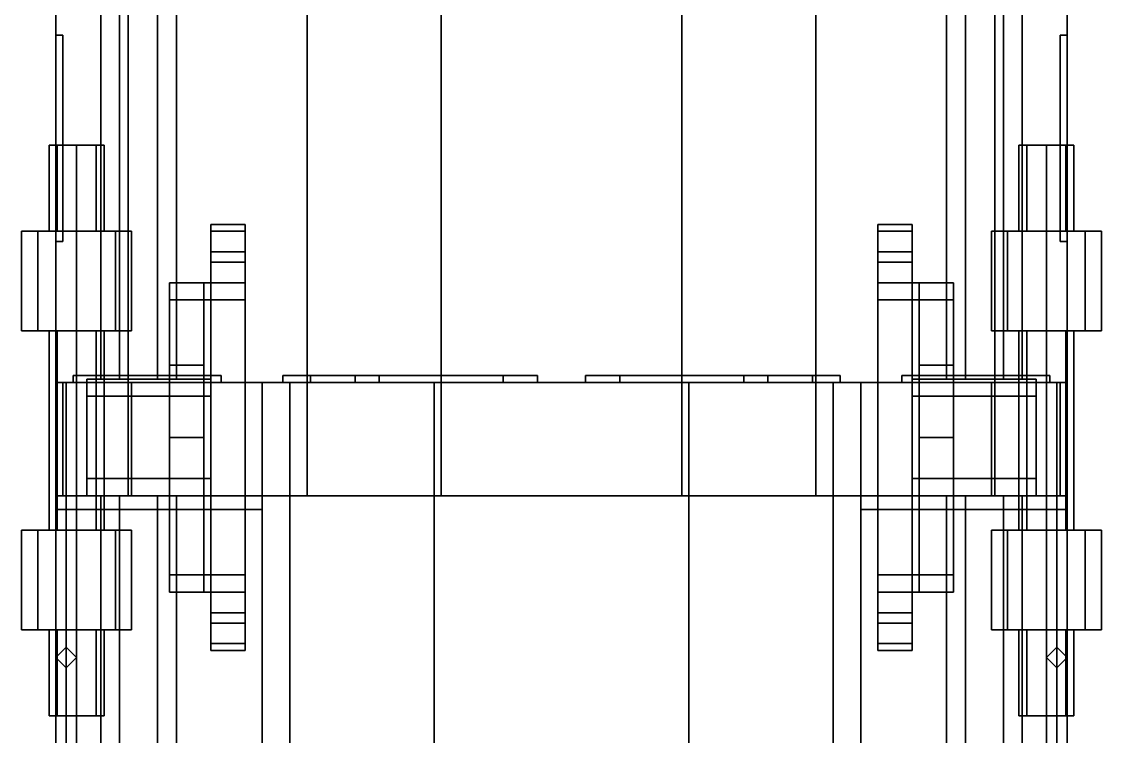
# Model space of a CAD drawing. Extents: x -1.6 to 1.6, y -8.5 to 8.5.
# Drawn here: x -1.57 to 1.57, y -5.24 to -3.16 of the extents above; entities that cross this region are included whole.
import ezdxf

# ---------------------------------------------------------------- set-up
doc = ezdxf.new("R2010")
doc.units = 0
doc.layers.get('0').update_dxf_attribs({"linetype": 'CONTINUOUS'})
doc.layers.add('TMP', color=5, linetype='CONTINUOUS')

msp = doc.modelspace()

# ---------------------------------------------------------------- linework, layer by layer
for points in [[(-1.47, 7.26, 1.54), (-1.47, 7.26, 1.16), (-1.47, -7.25, 1.16), (-1.47, -7.25, 1.54)], [(-1.47, -7.25, 1.16), (-1.47, 7.26, 1.16), (1.47, 7.26, 1.16), (1.47, -7.25, 1.16)], [(1.47, -7.25, 1.16), (1.47, 7.26, 1.16), (1.47, 7.26, 1.54), (1.47, -7.25, 1.54)], [(-1.26, -2.07, 3.99), (-1.47, -2.07, 3.72), (-1.47, -4.54, 3.72), (-1.26, -4.54, 3.99)], [(-0.74, -4.54, 4.18), (-0.74, -2.07, 4.18), (-1.26, -2.07, 3.99), (-1.26, -4.54, 3.99)], [(-0.35, -2.07, 4.25), (-0.74, -2.07, 4.18), (-0.74, -4.54, 4.18), (-0.35, -4.54, 4.25)], [(0.35, -4.54, 4.25), (0.35, -2.07, 4.25), (-0.35, -2.07, 4.25), (-0.35, -4.54, 4.25)], [(0.74, -4.54, 4.18), (0.74, -2.07, 4.18), (0.35, -2.07, 4.25), (0.35, -4.54, 4.25)], [(1.26, -2.07, 3.99), (0.74, -2.07, 4.18), (0.74, -4.54, 4.18), (1.26, -4.54, 3.99)], [(1.47, -4.54, 3.72), (1.47, -2.07, 3.72), (1.26, -2.07, 3.99), (1.26, -4.54, 3.99)], [(-1.47, -4.21, 2.06), (-1.47, -2.4, 1.54), (-1.47, -4.58, 1.54), (-1.47, -4.58, 2.06)], [(-1.47, -2.52, 2.91), (-1.47, -2.4, 1.54), (-1.47, -4.21, 2.06), (-1.47, -3.8, 2.91)], [(-1.47, -2.4, 3.72), (-1.47, -2.52, 3.54), (-1.47, -3.8, 3.54), (-1.47, -4.21, 3.72)], [(1.47, -4.58, 1.54), (1.47, -2.4, 1.54), (1.47, -4.21, 2.06), (1.47, -4.58, 2.06)], [(1.47, -4.21, 2.06), (1.47, -2.4, 1.54), (1.47, -2.52, 2.91), (1.47, -3.8, 2.91)], [(1.47, -3.8, 3.54), (1.47, -2.52, 3.54), (1.47, -2.4, 3.72), (1.47, -4.21, 3.72)], [(-1.47, -3.12, 3.54), (-1.47, -3.12, 2.91), (-1.47, -3.2, 2.91), (-1.47, -3.2, 3.54)], [(1.47, -3.12, 2.91), (1.47, -3.12, 3.54), (1.47, -3.2, 3.54), (1.47, -3.2, 2.91)], [(-1.45, -3.2, 2.91), (-1.45, -3.2, 3.54), (-1.47, -3.2, 3.54), (-1.47, -3.2, 2.91)], [(-1.45, -3.2, 3.54), (-1.45, -3.8, 3.54), (-1.47, -3.8, 3.54), (-1.47, -3.2, 3.54)], [(-1.45, -3.8, 2.91), (-1.45, -3.2, 2.91), (-1.47, -3.2, 2.91), (-1.47, -3.8, 2.91)], [(-1.45, -3.2, 2.91), (-1.45, -3.8, 2.91), (-1.45, -3.8, 3.54), (-1.45, -3.2, 3.54)], [(1.45, -3.2, 3.54), (1.45, -3.8, 3.54), (1.45, -3.8, 2.91), (1.45, -3.2, 2.91)], [(1.45, -3.2, 3.54), (1.45, -3.2, 2.91), (1.47, -3.2, 2.91), (1.47, -3.2, 3.54)], [(1.45, -3.2, 2.91), (1.45, -3.8, 2.91), (1.47, -3.8, 2.91), (1.47, -3.2, 2.91)], [(1.45, -3.8, 3.54), (1.45, -3.2, 3.54), (1.47, -3.2, 3.54), (1.47, -3.8, 3.54)], [(-1.45, -3.8, 3.54), (-1.45, -3.8, 2.91), (-1.47, -3.8, 2.91), (-1.47, -3.8, 3.54)], [(-1.47, -4.21, 2.06), (-1.47, -4.21, 3.72), (-1.47, -3.8, 3.54), (-1.47, -3.8, 2.91)], [(1.45, -3.8, 2.91), (1.45, -3.8, 3.54), (1.47, -3.8, 3.54), (1.47, -3.8, 2.91)], [(1.47, -4.21, 2.06), (1.47, -3.8, 2.91), (1.47, -3.8, 3.54), (1.47, -4.21, 3.72)], [(-1.42, -4.19, 2.91), (-1.42, -4.19, 3.63), (-1.42, -4.21, 3.63), (-1.42, -4.21, 2.91)], [(-1.14, -4.19, 3.86), (-1.42, -4.19, 2.91), (-0.99, -4.19, 2.91), (-0.99, -4.19, 3.86)], [(-1.42, -4.19, 3.63), (-1.42, -4.19, 3.63), (-1.42, -4.19, 2.91), (-1.14, -4.19, 3.86)], [(-0.99, -4.19, 2.91), (-1.42, -4.19, 2.91), (-1.42, -4.21, 2.91), (-0.99, -4.21, 2.91)], [(-1.42, -4.19, 3.63), (-1.14, -4.19, 3.86), (-1.14, -4.21, 3.86), (-1.42, -4.21, 3.63)], [(-1.14, -4.19, 3.86), (-0.99, -4.19, 3.86), (-0.99, -4.21, 3.86), (-1.14, -4.21, 3.86)], [(-0.99, -4.19, 3.86), (-0.99, -4.19, 2.91), (-0.99, -4.21, 2.91), (-0.99, -4.21, 3.86)], [(-0.81, -4.19, 3.71), (-0.81, -4.19, 4.02), (-0.81, -4.21, 4.02), (-0.81, -4.21, 3.71)], [(-0.53, -4.19, 4.1), (-0.81, -4.19, 4.02), (-0.73, -4.19, 3.71), (-0.6, -4.19, 3.8)], [(-0.81, -4.19, 4.02), (-0.81, -4.19, 4.02), (-0.81, -4.19, 3.71), (-0.73, -4.19, 3.71)], [(-0.73, -4.19, 3.71), (-0.81, -4.19, 3.71), (-0.81, -4.21, 3.71), (-0.73, -4.21, 3.71)], [(-0.81, -4.19, 4.02), (-0.53, -4.19, 4.1), (-0.53, -4.21, 4.1), (-0.81, -4.21, 4.02)], [(-0.6, -4.19, 3.8), (-0.73, -4.19, 3.71), (-0.73, -4.21, 3.71), (-0.6, -4.21, 3.8)], [(-0.6, -4.19, 3.8), (-0.07, -4.19, 3.8), (-0.17, -4.19, 4.14), (-0.53, -4.19, 4.1)], [(-0.07, -4.19, 3.8), (-0.6, -4.19, 3.8), (-0.6, -4.21, 3.8), (-0.07, -4.21, 3.8)], [(-0.53, -4.19, 4.1), (-0.17, -4.19, 4.14), (-0.17, -4.21, 4.14), (-0.53, -4.21, 4.1)], [(-0.17, -4.19, 4.14), (-0.07, -4.19, 3.8), (-0.07, -4.19, 3.8), (-0.07, -4.19, 4.14)], [(-0.17, -4.19, 4.14), (-0.07, -4.19, 4.14), (-0.07, -4.21, 4.14), (-0.17, -4.21, 4.14)], [(-0.07, -4.19, 4.14), (-0.07, -4.19, 3.8), (-0.07, -4.21, 3.8), (-0.07, -4.21, 4.14)], [(0.07, -4.21, 4.14), (0.07, -4.21, 3.8), (0.07, -4.19, 3.8), (0.07, -4.19, 4.14)], [(0.53, -4.19, 4.1), (0.17, -4.19, 4.14), (0.07, -4.19, 3.8), (0.6, -4.19, 3.8)], [(0.17, -4.19, 4.14), (0.07, -4.19, 4.14), (0.07, -4.19, 3.8)], [(0.07, -4.21, 3.8), (0.6, -4.21, 3.8), (0.6, -4.19, 3.8), (0.07, -4.19, 3.8)], [(0.17, -4.21, 4.14), (0.07, -4.21, 4.14), (0.07, -4.19, 4.14), (0.17, -4.19, 4.14)], [(0.53, -4.21, 4.1), (0.17, -4.21, 4.14), (0.17, -4.19, 4.14), (0.53, -4.19, 4.1)], [(0.6, -4.19, 3.8), (0.73, -4.19, 3.71), (0.81, -4.19, 4.02), (0.53, -4.19, 4.1)], [(0.81, -4.21, 4.02), (0.53, -4.21, 4.1), (0.53, -4.19, 4.1), (0.81, -4.19, 4.02)], [(0.6, -4.21, 3.8), (0.73, -4.21, 3.71), (0.73, -4.19, 3.71), (0.6, -4.19, 3.8)], [(0.73, -4.19, 3.71), (0.81, -4.19, 3.71), (0.81, -4.19, 4.02)], [(0.73, -4.21, 3.71), (0.81, -4.21, 3.71), (0.81, -4.19, 3.71), (0.73, -4.19, 3.71)], [(0.81, -4.21, 3.71), (0.81, -4.21, 4.02), (0.81, -4.19, 4.02), (0.81, -4.19, 3.71)], [(0.99, -4.21, 3.86), (0.99, -4.21, 2.91), (0.99, -4.19, 2.91), (0.99, -4.19, 3.86)], [(0.99, -4.19, 3.86), (0.99, -4.19, 2.91), (1.42, -4.19, 2.91), (1.14, -4.19, 3.86)], [(0.99, -4.21, 2.91), (1.42, -4.21, 2.91), (1.42, -4.19, 2.91), (0.99, -4.19, 2.91)], [(1.14, -4.21, 3.86), (0.99, -4.21, 3.86), (0.99, -4.19, 3.86), (1.14, -4.19, 3.86)], [(1.14, -4.19, 3.86), (1.42, -4.19, 2.91), (1.42, -4.19, 3.63)], [(1.42, -4.21, 3.63), (1.14, -4.21, 3.86), (1.14, -4.19, 3.86), (1.42, -4.19, 3.63)], [(1.42, -4.21, 2.91), (1.42, -4.21, 3.63), (1.42, -4.19, 3.63), (1.42, -4.19, 2.91)], [(-0.87, -4.58, 2.06), (-0.87, -4.21, 2.06), (-1.47, -4.21, 2.06), (-1.47, -4.58, 2.06)], [(-1.42, -4.21, 2.91), (-1.42, -4.21, 3.63), (-1.47, -4.21, 3.72), (-1.47, -4.21, 2.06)], [(-0.99, -4.21, 2.91), (-1.42, -4.21, 2.91), (-1.47, -4.21, 2.06), (-0.87, -4.21, 2.06)], [(-1.42, -4.21, 3.63), (-1.14, -4.21, 3.86), (-1.25, -4.21, 3.97), (-1.47, -4.21, 3.72)], [(-1.45, -4.21, 3.69), (-1.45, -4.54, 3.69), (-1.47, -4.54, 3.69), (-1.47, -4.21, 3.69)], [(-1.47, -4.21, 3.69), (-1.47, -4.54, 3.69), (-1.47, -4.54, 3.72), (-1.47, -4.21, 3.72)], [(-1.25, -4.21, 3.97), (-1.25, -4.54, 3.97), (-1.45, -4.54, 3.72), (-1.45, -4.21, 3.72)], [(-1.45, -4.21, 3.72), (-1.45, -4.54, 3.72), (-1.45, -4.54, 3.69), (-1.45, -4.21, 3.69)], [(-1.14, -4.21, 3.86), (-0.99, -4.21, 3.86), (-0.74, -4.21, 4.16), (-1.25, -4.21, 3.97)], [(-0.74, -4.21, 4.16), (-0.74, -4.54, 4.16), (-1.25, -4.54, 3.97), (-1.25, -4.21, 3.97)], [(-0.99, -4.21, 3.86), (-0.99, -4.21, 2.91), (-0.87, -4.21, 2.06), (-0.87, -4.21, 3.53)], [(-0.81, -4.21, 4.02), (-0.74, -4.21, 4.16), (-0.99, -4.21, 3.86)], [(-0.81, -4.21, 3.71), (-0.81, -4.21, 4.02), (-0.99, -4.21, 3.86), (-0.87, -4.21, 3.53)], [(-0.79, -4.21, 3.62), (-0.87, -4.21, 3.53), (-0.87, -6.88, 3.53), (-0.79, -6.88, 3.62)], [(-0.87, -4.21, 3.53), (-0.87, -4.21, 2.06), (-0.87, -4.58, 2.06), (-0.87, -4.58, 3.53)], [(-0.79, -4.21, 3.62), (-0.81, -4.21, 3.71), (-0.87, -4.21, 3.53)], [(-0.79, -4.21, 3.62), (-0.73, -4.21, 3.71), (-0.81, -4.21, 3.71)], [(-0.81, -4.21, 4.02), (-0.53, -4.21, 4.1), (-0.74, -4.21, 4.16)], [(-0.37, -6.88, 3.68), (-0.37, -4.21, 3.68), (-0.79, -4.21, 3.62), (-0.79, -6.88, 3.62)], [(-0.79, -4.21, 3.62), (-0.37, -4.21, 3.68), (-0.73, -4.21, 3.71)], [(-0.53, -4.21, 4.1), (-0.17, -4.21, 4.14), (-0.35, -4.21, 4.23), (-0.74, -4.21, 4.16)], [(-0.35, -4.21, 4.23), (-0.35, -4.54, 4.23), (-0.74, -4.54, 4.16), (-0.74, -4.21, 4.16)], [(-0.6, -4.21, 3.8), (-0.73, -4.21, 3.71), (-0.37, -4.21, 3.68)], [(0.37, -6.88, 3.68), (0.37, -4.21, 3.68), (-0.37, -4.21, 3.68), (-0.37, -6.88, 3.68)], [(-0.07, -4.21, 3.8), (-0.37, -4.21, 3.68), (0.37, -4.21, 3.68), (0.07, -4.21, 3.8)], [(-0.35, -4.21, 4.23), (-0.07, -4.21, 4.14), (0.07, -4.21, 4.14), (0.35, -4.21, 4.23)], [(-0.17, -4.21, 4.14), (-0.07, -4.21, 4.14), (-0.35, -4.21, 4.23)], [(-0.35, -4.54, 4.23), (-0.35, -4.21, 4.23), (0.35, -4.21, 4.23), (0.35, -4.54, 4.23)], [(-0.07, -4.21, 4.14), (-0.07, -4.21, 3.8), (0.07, -4.21, 3.8), (0.07, -4.21, 4.14)], [(0.37, -4.21, 3.68), (0.37, -4.21, 3.68), (0.6, -4.21, 3.8), (0.07, -4.21, 3.8)], [(0.35, -4.21, 4.23), (0.35, -4.21, 4.23), (0.07, -4.21, 4.14), (0.17, -4.21, 4.14)], [(0.74, -4.21, 4.16), (0.35, -4.21, 4.23), (0.17, -4.21, 4.14), (0.53, -4.21, 4.1)], [(0.35, -4.54, 4.23), (0.35, -4.21, 4.23), (0.74, -4.21, 4.16), (0.74, -4.54, 4.16)], [(0.79, -4.21, 3.62), (0.37, -4.21, 3.68), (0.37, -6.88, 3.68), (0.79, -6.88, 3.62)], [(0.37, -4.21, 3.68), (0.37, -4.21, 3.68), (0.79, -4.21, 3.62), (0.73, -4.21, 3.71)], [(0.37, -4.21, 3.68), (0.37, -4.21, 3.68), (0.73, -4.21, 3.71), (0.6, -4.21, 3.8)], [(0.74, -4.21, 4.16), (0.74, -4.21, 4.16), (0.53, -4.21, 4.1), (0.81, -4.21, 4.02)], [(0.79, -4.21, 3.62), (0.79, -4.21, 3.62), (0.81, -4.21, 3.71), (0.73, -4.21, 3.71)], [(0.74, -4.21, 4.16), (0.74, -4.21, 4.16), (0.81, -4.21, 4.02), (1.25, -4.21, 3.97)], [(0.74, -4.54, 4.16), (0.74, -4.21, 4.16), (1.25, -4.21, 3.97), (1.25, -4.54, 3.97)], [(0.87, -6.88, 3.53), (0.87, -4.21, 3.53), (0.79, -4.21, 3.62), (0.79, -6.88, 3.62)], [(0.79, -4.21, 3.62), (0.79, -4.21, 3.62), (0.87, -4.21, 3.53), (0.81, -4.21, 3.71)], [(1.25, -4.21, 3.97), (0.81, -4.21, 4.02), (0.99, -4.21, 3.86), (1.14, -4.21, 3.86)], [(0.87, -4.21, 3.53), (0.99, -4.21, 3.86), (0.81, -4.21, 4.02), (0.81, -4.21, 3.71)], [(0.87, -4.58, 2.06), (0.87, -4.21, 2.06), (0.87, -4.21, 3.53), (0.87, -4.58, 3.53)], [(1.47, -4.58, 2.06), (1.47, -4.21, 2.06), (0.87, -4.21, 2.06), (0.87, -4.58, 2.06)], [(0.87, -4.21, 3.53), (0.87, -4.21, 2.06), (0.99, -4.21, 2.91), (0.99, -4.21, 3.86)], [(0.87, -4.21, 2.06), (1.47, -4.21, 2.06), (1.42, -4.21, 2.91), (0.99, -4.21, 2.91)], [(1.47, -4.21, 3.72), (1.25, -4.21, 3.97), (1.14, -4.21, 3.86), (1.42, -4.21, 3.63)], [(1.25, -4.54, 3.97), (1.25, -4.21, 3.97), (1.45, -4.21, 3.72), (1.45, -4.54, 3.72)], [(1.47, -4.21, 2.06), (1.47, -4.21, 3.72), (1.42, -4.21, 3.63), (1.42, -4.21, 2.91)], [(1.45, -4.54, 3.69), (1.45, -4.21, 3.69), (1.47, -4.21, 3.69), (1.47, -4.54, 3.69)], [(1.45, -4.54, 3.72), (1.45, -4.21, 3.72), (1.45, -4.21, 3.69), (1.45, -4.54, 3.69)], [(1.47, -4.54, 3.69), (1.47, -4.21, 3.69), (1.47, -4.21, 3.72), (1.47, -4.54, 3.72)], [(-1.47, -4.54, 3.72), (-1.45, -4.54, 3.72), (-1.25, -4.54, 3.97), (-1.26, -4.54, 3.99)], [(-1.47, -4.54, 3.69), (-1.45, -4.54, 3.69), (-1.45, -4.54, 3.72), (-1.47, -4.54, 3.72)], [(-1.26, -4.54, 3.99), (-1.25, -4.54, 3.97), (-0.74, -4.54, 4.16), (-0.74, -4.54, 4.18)], [(-0.74, -4.54, 4.18), (-0.74, -4.54, 4.16), (-0.35, -4.54, 4.23), (-0.35, -4.54, 4.25)], [(-0.35, -4.54, 4.25), (-0.35, -4.54, 4.23), (0.35, -4.54, 4.23), (0.35, -4.54, 4.25)], [(0.35, -4.54, 4.25), (0.35, -4.54, 4.23), (0.74, -4.54, 4.16), (0.74, -4.54, 4.18)], [(0.74, -4.54, 4.18), (0.74, -4.54, 4.16), (1.25, -4.54, 3.97), (1.26, -4.54, 3.99)], [(1.26, -4.54, 3.99), (1.25, -4.54, 3.97), (1.45, -4.54, 3.72), (1.47, -4.54, 3.72)], [(1.47, -4.54, 3.72), (1.45, -4.54, 3.72), (1.45, -4.54, 3.69), (1.47, -4.54, 3.69)], [(-0.87, -4.58, 1.54), (-0.87, -4.58, 2.06), (-1.47, -4.58, 2.06), (-1.47, -4.58, 1.54)], [(-0.87, -6.88, 1.54), (-0.87, -4.58, 1.54), (-1.47, -4.58, 1.54), (-1.47, -7.25, 1.54)], [(-0.87, -4.58, 3.53), (-0.87, -4.58, 1.54), (-0.87, -6.88, 1.54), (-0.87, -6.88, 3.53)], [(0.87, -6.88, 1.54), (0.87, -4.58, 1.54), (0.87, -4.58, 3.53), (0.87, -6.88, 3.53)], [(1.47, -4.58, 1.54), (1.47, -4.58, 2.06), (0.87, -4.58, 2.06), (0.87, -4.58, 1.54)], [(1.47, -7.25, 1.54), (1.47, -4.58, 1.54), (0.87, -4.58, 1.54), (0.87, -6.88, 1.54)]]:
    msp.add_3dface(points)
at = {"layer": 'TMP'}
for points in [[(-1.34, -4.2, 0.54), (-1.285, -4.2, 0.6353), (-1.285, -2.63, 0.6353), (-1.34, -2.63, 0.54)], [(-1.285, -4.2, 0.4447), (-1.34, -4.2, 0.54), (-1.34, -2.63, 0.54), (-1.285, -2.63, 0.4447)], [(-1.285, -4.2, 0.6353), (-1.175, -4.2, 0.6353), (-1.175, -2.63, 0.6353), (-1.285, -2.63, 0.6353)], [(-1.175, -4.2, 0.4447), (-1.285, -4.2, 0.4447), (-1.285, -2.63, 0.4447), (-1.175, -2.63, 0.4447)], [(-1.175, -4.2, 0.6353), (-1.12, -4.2, 0.54), (-1.12, -2.63, 0.54), (-1.175, -2.63, 0.6353)], [(-1.12, -4.2, 0.54), (-1.175, -4.2, 0.4447), (-1.175, -2.63, 0.4447), (-1.12, -2.63, 0.54)], [(1.12, -4.2, 0.54), (1.175, -4.2, 0.6353), (1.175, -2.63, 0.6353), (1.12, -2.63, 0.54)], [(1.175, -4.2, 0.4447), (1.12, -4.2, 0.54), (1.12, -2.63, 0.54), (1.175, -2.63, 0.4447)], [(1.175, -4.2, 0.6353), (1.285, -4.2, 0.6353), (1.285, -2.63, 0.6353), (1.175, -2.63, 0.6353)], [(1.285, -4.2, 0.4447), (1.175, -4.2, 0.4447), (1.175, -2.63, 0.4447), (1.285, -2.63, 0.4447)], [(1.285, -4.2, 0.6353), (1.34, -4.2, 0.54), (1.34, -2.63, 0.54), (1.285, -2.63, 0.6353)], [(1.34, -4.2, 0.54), (1.285, -4.2, 0.4447), (1.285, -2.63, 0.4447), (1.34, -2.63, 0.54)], [(-1.33, -3.52, 0.94), (-1.4666, -3.52, 0.8834), (-1.49, -3.52, 0.94), (-1.3534, -3.52, 0.9966)], [(-1.3534, -3.52, 0.9966), (-1.49, -3.52, 0.94), (-1.4666, -3.52, 0.9966), (-1.41, -3.52, 1.02)], [(-1.49, -3.52, 0.94), (-1.4666, -3.52, 0.8834), (-1.4666, -3.77, 0.8834), (-1.49, -3.77, 0.94)], [(-1.4666, -3.52, 0.9966), (-1.49, -3.52, 0.94), (-1.49, -3.77, 0.94), (-1.4666, -3.77, 0.9966)], [(-1.3534, -3.52, 0.8834), (-1.41, -3.52, 0.86), (-1.4666, -3.52, 0.8834), (-1.33, -3.52, 0.94)], [(-1.4666, -3.52, 0.8834), (-1.41, -3.52, 0.86), (-1.41, -3.77, 0.86), (-1.4666, -3.77, 0.8834)], [(-1.41, -3.52, 1.02), (-1.4666, -3.52, 0.9966), (-1.4666, -3.77, 0.9966), (-1.41, -3.77, 1.02)], [(-1.41, -3.52, 0.86), (-1.3534, -3.52, 0.8834), (-1.3534, -3.77, 0.8834), (-1.41, -3.77, 0.86)], [(-1.3534, -3.52, 0.9966), (-1.41, -3.52, 1.02), (-1.41, -3.77, 1.02), (-1.3534, -3.77, 0.9966)], [(-1.3534, -3.52, 0.8834), (-1.33, -3.52, 0.94), (-1.33, -3.77, 0.94), (-1.3534, -3.77, 0.8834)], [(-1.33, -3.52, 0.94), (-1.3534, -3.52, 0.9966), (-1.3534, -3.77, 0.9966), (-1.33, -3.77, 0.94)], [(1.49, -3.52, 0.94), (1.3534, -3.52, 0.8834), (1.33, -3.52, 0.94), (1.4666, -3.52, 0.9966)], [(1.4666, -3.52, 0.9966), (1.33, -3.52, 0.94), (1.3534, -3.52, 0.9966), (1.41, -3.52, 1.02)], [(1.33, -3.52, 0.94), (1.3534, -3.52, 0.8834), (1.3534, -3.77, 0.8834), (1.33, -3.77, 0.94)], [(1.3534, -3.52, 0.9966), (1.33, -3.52, 0.94), (1.33, -3.77, 0.94), (1.3534, -3.77, 0.9966)], [(1.4666, -3.52, 0.8834), (1.41, -3.52, 0.86), (1.3534, -3.52, 0.8834), (1.49, -3.52, 0.94)], [(1.3534, -3.52, 0.8834), (1.41, -3.52, 0.86), (1.41, -3.77, 0.86), (1.3534, -3.77, 0.8834)], [(1.41, -3.52, 1.02), (1.3534, -3.52, 0.9966), (1.3534, -3.77, 0.9966), (1.41, -3.77, 1.02)], [(1.41, -3.52, 0.86), (1.4666, -3.52, 0.8834), (1.4666, -3.77, 0.8834), (1.41, -3.77, 0.86)], [(1.4666, -3.52, 0.9966), (1.41, -3.52, 1.02), (1.41, -3.77, 1.02), (1.4666, -3.77, 0.9966)], [(1.4666, -3.52, 0.8834), (1.49, -3.52, 0.94), (1.49, -3.77, 0.94), (1.4666, -3.77, 0.8834)], [(1.49, -3.52, 0.94), (1.4666, -3.52, 0.9966), (1.4666, -3.77, 0.9966), (1.49, -3.77, 0.94)], [(-1.02, -4.99, 0.31), (-1.02, -4.91, 0.39), (-1.02, -3.83, 0.39), (-1.02, -3.75, 0.31)], [(-0.92, -3.75, 0.31), (-0.92, -4.99, 0.31), (-1.02, -4.99, 0.31), (-1.02, -3.75, 0.31)], [(-1.02, -3.75, 0.67), (-1.02, -3.83, 0.66), (-1.02, -3.83, 0.78), (-1.02, -3.77, 0.84)], [(-1.02, -3.75, 0.31), (-1.02, -3.83, 0.39), (-1.02, -3.83, 0.66), (-1.02, -3.75, 0.67)], [(-0.92, -3.75, 0.67), (-0.92, -3.75, 0.31), (-1.02, -3.75, 0.31), (-1.02, -3.75, 0.67)], [(-0.92, -3.77, 0.84), (-0.92, -3.75, 0.67), (-1.02, -3.75, 0.67), (-1.02, -3.77, 0.84)], [(-0.92, -3.75, 0.31), (-0.92, -3.83, 0.39), (-0.92, -4.91, 0.39), (-0.92, -4.99, 0.31)], [(-0.92, -3.83, 0.78), (-0.92, -3.83, 0.66), (-0.92, -3.75, 0.67), (-0.92, -3.77, 0.84)], [(-0.92, -3.83, 0.66), (-0.92, -3.83, 0.39), (-0.92, -3.75, 0.31), (-0.92, -3.75, 0.67)], [(0.92, -3.75, 0.67), (0.92, -3.83, 0.66), (0.92, -3.83, 0.78), (0.92, -3.77, 0.84)], [(0.92, -3.75, 0.31), (0.92, -3.83, 0.39), (0.92, -3.83, 0.66), (0.92, -3.75, 0.67)], [(0.92, -4.99, 0.31), (0.92, -4.91, 0.39), (0.92, -3.83, 0.39), (0.92, -3.75, 0.31)], [(0.92, -4.99, 0.31), (0.92, -3.75, 0.31), (1.02, -3.75, 0.31), (1.02, -4.99, 0.31)], [(1.02, -3.75, 0.67), (1.02, -3.75, 0.31), (0.92, -3.75, 0.31), (0.92, -3.75, 0.67)], [(1.02, -3.77, 0.84), (1.02, -3.75, 0.67), (0.92, -3.75, 0.67), (0.92, -3.77, 0.84)], [(1.02, -3.83, 0.78), (1.02, -3.83, 0.66), (1.02, -3.75, 0.67), (1.02, -3.77, 0.84)], [(1.02, -3.83, 0.66), (1.02, -3.83, 0.39), (1.02, -3.75, 0.31), (1.02, -3.75, 0.67)], [(1.02, -3.75, 0.31), (1.02, -3.83, 0.39), (1.02, -4.91, 0.39), (1.02, -4.99, 0.31)], [(-1.2969, -3.77, 1.0531), (-1.57, -3.77, 0.94), (-1.5231, -3.77, 1.0531), (-1.41, -3.77, 1.1)], [(-1.25, -3.77, 0.94), (-1.5231, -3.77, 0.8269), (-1.57, -3.77, 0.94), (-1.2969, -3.77, 1.0531)], [(-1.57, -3.77, 0.94), (-1.5231, -3.77, 0.8269), (-1.5231, -4.06, 0.8269), (-1.57, -4.06, 0.94)], [(-1.5231, -3.77, 1.0531), (-1.57, -3.77, 0.94), (-1.57, -4.06, 0.94), (-1.5231, -4.06, 1.0531)], [(-1.41, -3.77, 1.1), (-1.5231, -3.77, 1.0531), (-1.5231, -4.06, 1.0531), (-1.41, -4.06, 1.1)], [(-1.2969, -3.77, 0.8269), (-1.41, -3.77, 0.78), (-1.5231, -3.77, 0.8269), (-1.25, -3.77, 0.94)], [(-1.5231, -3.77, 0.8269), (-1.41, -3.77, 0.78), (-1.41, -4.06, 0.78), (-1.5231, -4.06, 0.8269)], [(-1.2969, -3.77, 1.0531), (-1.41, -3.77, 1.1), (-1.41, -4.06, 1.1), (-1.2969, -4.06, 1.0531)], [(-1.41, -3.77, 0.78), (-1.2969, -3.77, 0.8269), (-1.2969, -4.06, 0.8269), (-1.41, -4.06, 0.78)], [(-1.2969, -3.77, 0.8269), (-1.25, -3.77, 0.94), (-1.25, -4.06, 0.94), (-1.2969, -4.06, 0.8269)], [(-1.25, -3.77, 0.94), (-1.2969, -3.77, 1.0531), (-1.2969, -4.06, 1.0531), (-1.25, -4.06, 0.94)], [(-0.92, -3.86, 0.92), (-0.92, -3.77, 0.84), (-1.02, -3.77, 0.84), (-1.02, -3.86, 0.92)], [(-1.02, -3.77, 0.84), (-1.02, -3.83, 0.78), (-1.02, -3.92, 0.83), (-1.02, -3.86, 0.92)], [(-0.92, -3.92, 0.83), (-0.92, -3.83, 0.78), (-0.92, -3.77, 0.84), (-0.92, -3.86, 0.92)], [(1.02, -3.86, 0.92), (1.02, -3.77, 0.84), (0.92, -3.77, 0.84), (0.92, -3.86, 0.92)], [(0.92, -3.77, 0.84), (0.92, -3.83, 0.78), (0.92, -3.92, 0.83), (0.92, -3.86, 0.92)], [(1.02, -3.92, 0.83), (1.02, -3.83, 0.78), (1.02, -3.77, 0.84), (1.02, -3.86, 0.92)], [(1.5231, -3.77, 1.0531), (1.25, -3.77, 0.94), (1.2969, -3.77, 1.0531), (1.41, -3.77, 1.1)], [(1.57, -3.77, 0.94), (1.2969, -3.77, 0.8269), (1.25, -3.77, 0.94), (1.5231, -3.77, 1.0531)], [(1.25, -3.77, 0.94), (1.2969, -3.77, 0.8269), (1.2969, -4.06, 0.8269), (1.25, -4.06, 0.94)], [(1.2969, -3.77, 1.0531), (1.25, -3.77, 0.94), (1.25, -4.06, 0.94), (1.2969, -4.06, 1.0531)], [(1.41, -3.77, 1.1), (1.2969, -3.77, 1.0531), (1.2969, -4.06, 1.0531), (1.41, -4.06, 1.1)], [(1.5231, -3.77, 0.8269), (1.41, -3.77, 0.78), (1.2969, -3.77, 0.8269), (1.57, -3.77, 0.94)], [(1.2969, -3.77, 0.8269), (1.41, -3.77, 0.78), (1.41, -4.06, 0.78), (1.2969, -4.06, 0.8269)], [(1.5231, -3.77, 1.0531), (1.41, -3.77, 1.1), (1.41, -4.06, 1.1), (1.5231, -4.06, 1.0531)], [(1.41, -3.77, 0.78), (1.5231, -3.77, 0.8269), (1.5231, -4.06, 0.8269), (1.41, -4.06, 0.78)], [(1.5231, -3.77, 0.8269), (1.57, -3.77, 0.94), (1.57, -4.06, 0.94), (1.5231, -4.06, 0.8269)], [(1.57, -3.77, 0.94), (1.5231, -3.77, 1.0531), (1.5231, -4.06, 1.0531), (1.57, -4.06, 0.94)], [(-0.92, -4.91, 0.39), (-0.92, -3.83, 0.39), (-1.02, -3.83, 0.39), (-1.02, -4.91, 0.39)], [(-1.02, -3.92, 0.83), (-1.02, -3.83, 0.78), (-0.92, -3.83, 0.78), (-0.92, -3.92, 0.83)], [(-1.02, -3.83, 0.78), (-1.02, -3.83, 0.66), (-0.92, -3.83, 0.66), (-0.92, -3.83, 0.78)], [(-1.02, -3.83, 0.66), (-1.02, -3.83, 0.39), (-0.92, -3.83, 0.39), (-0.92, -3.83, 0.66)], [(0.92, -3.92, 0.83), (0.92, -3.83, 0.78), (1.02, -3.83, 0.78), (1.02, -3.92, 0.83)], [(0.92, -3.83, 0.78), (0.92, -3.83, 0.66), (1.02, -3.83, 0.66), (1.02, -3.83, 0.78)], [(0.92, -3.83, 0.66), (0.92, -3.83, 0.39), (1.02, -3.83, 0.39), (1.02, -3.83, 0.66)], [(0.92, -3.83, 0.39), (0.92, -4.91, 0.39), (1.02, -4.91, 0.39), (1.02, -3.83, 0.39)], [(-1.02, -4.82, 0.83), (-1.02, -4.88, 0.92), (-1.02, -3.86, 0.92), (-1.02, -3.92, 0.83)], [(-1.02, -3.86, 0.92), (-1.02, -4.88, 0.92), (-0.92, -4.88, 0.92), (-0.92, -3.86, 0.92)], [(-0.92, -3.86, 0.92), (-0.92, -4.88, 0.92), (-0.92, -4.82, 0.83), (-0.92, -3.92, 0.83)], [(1.02, -4.88, 0.92), (1.02, -3.86, 0.92), (0.92, -3.86, 0.92), (0.92, -4.88, 0.92)], [(0.92, -4.88, 0.92), (0.92, -3.86, 0.92), (0.92, -3.92, 0.83), (0.92, -4.82, 0.83)], [(1.02, -3.92, 0.83), (1.02, -3.86, 0.92), (1.02, -4.88, 0.92), (1.02, -4.82, 0.83)], [(-1.02, -3.97, 0.39), (-1.14, -3.97, 0.69), (-1.14, -3.92, 0.78), (-1.02, -3.92, 0.39)], [(-1.02, -3.92, 0.39), (-1.14, -3.92, 0.78), (-1.04, -3.92, 0.78), (-0.92, -3.92, 0.39)], [(-1.14, -4.16, 0.76), (-1.14, -4.16, 0.9), (-1.14, -3.92, 0.78), (-1.14, -3.97, 0.69)], [(-1.14, -3.92, 0.78), (-1.14, -4.16, 0.9), (-1.04, -4.16, 0.9), (-1.04, -3.92, 0.78)], [(-1.04, -3.92, 0.78), (-1.04, -3.97, 0.69), (-0.92, -3.97, 0.39), (-0.92, -3.92, 0.39)], [(-1.04, -3.92, 0.78), (-1.04, -4.16, 0.9), (-1.04, -4.16, 0.76), (-1.04, -3.97, 0.69)], [(-0.92, -3.92, 0.83), (-0.92, -4.82, 0.83), (-1.02, -4.82, 0.83), (-1.02, -3.92, 0.83)], [(1.04, -3.97, 0.69), (1.04, -3.92, 0.78), (0.92, -3.92, 0.39), (0.92, -3.97, 0.39)], [(0.92, -3.92, 0.39), (1.04, -3.92, 0.78), (1.14, -3.92, 0.78), (1.02, -3.92, 0.39)], [(0.92, -4.82, 0.83), (0.92, -3.92, 0.83), (1.02, -3.92, 0.83), (1.02, -4.82, 0.83)], [(1.02, -3.92, 0.39), (1.14, -3.92, 0.78), (1.14, -3.97, 0.69), (1.02, -3.97, 0.39)], [(1.04, -4.16, 0.76), (1.04, -4.16, 0.9), (1.04, -3.92, 0.78), (1.04, -3.97, 0.69)], [(1.04, -3.92, 0.78), (1.04, -4.16, 0.9), (1.14, -4.16, 0.9), (1.14, -3.92, 0.78)], [(1.14, -3.92, 0.78), (1.14, -4.16, 0.9), (1.14, -4.16, 0.76), (1.14, -3.97, 0.69)], [(-0.92, -3.97, 0.39), (-1.04, -3.97, 0.69), (-1.14, -3.97, 0.69), (-1.02, -3.97, 0.39)], [(-1.04, -3.97, 0.69), (-1.04, -4.16, 0.76), (-1.14, -4.16, 0.76), (-1.14, -3.97, 0.69)], [(1.02, -3.97, 0.39), (1.14, -3.97, 0.69), (1.04, -3.97, 0.69), (0.92, -3.97, 0.39)], [(1.14, -3.97, 0.69), (1.14, -4.16, 0.76), (1.04, -4.16, 0.76), (1.04, -3.97, 0.69)], [(-1.57, -4.06, 0.94), (-1.2969, -4.06, 0.8269), (-1.25, -4.06, 0.94), (-1.5231, -4.06, 1.0531)], [(-1.5231, -4.06, 0.8269), (-1.41, -4.06, 0.78), (-1.2969, -4.06, 0.8269), (-1.57, -4.06, 0.94)], [(-1.5231, -4.06, 1.0531), (-1.25, -4.06, 0.94), (-1.2969, -4.06, 1.0531), (-1.41, -4.06, 1.1)], [(-1.49, -4.06, 0.94), (-1.4666, -4.06, 0.8834), (-1.4666, -4.64, 0.8834), (-1.49, -4.64, 0.94)], [(-1.4666, -4.06, 0.9966), (-1.49, -4.06, 0.94), (-1.49, -4.64, 0.94), (-1.4666, -4.64, 0.9966)], [(-1.4666, -4.06, 0.8834), (-1.41, -4.06, 0.86), (-1.41, -4.64, 0.86), (-1.4666, -4.64, 0.8834)], [(-1.41, -4.06, 1.02), (-1.4666, -4.06, 0.9966), (-1.4666, -4.64, 0.9966), (-1.41, -4.64, 1.02)], [(-1.41, -4.06, 0.86), (-1.3534, -4.06, 0.8834), (-1.3534, -4.64, 0.8834), (-1.41, -4.64, 0.86)], [(-1.3534, -4.06, 0.9966), (-1.41, -4.06, 1.02), (-1.41, -4.64, 1.02), (-1.3534, -4.64, 0.9966)], [(-1.3534, -4.06, 0.8834), (-1.33, -4.06, 0.94), (-1.33, -4.64, 0.94), (-1.3534, -4.64, 0.8834)], [(-1.33, -4.06, 0.94), (-1.3534, -4.06, 0.9966), (-1.3534, -4.64, 0.9966), (-1.33, -4.64, 0.94)], [(1.25, -4.06, 0.94), (1.5231, -4.06, 0.8269), (1.57, -4.06, 0.94), (1.2969, -4.06, 1.0531)], [(1.2969, -4.06, 0.8269), (1.41, -4.06, 0.78), (1.5231, -4.06, 0.8269), (1.25, -4.06, 0.94)], [(1.2969, -4.06, 1.0531), (1.57, -4.06, 0.94), (1.5231, -4.06, 1.0531), (1.41, -4.06, 1.1)], [(1.33, -4.06, 0.94), (1.3534, -4.06, 0.8834), (1.3534, -4.64, 0.8834), (1.33, -4.64, 0.94)], [(1.3534, -4.06, 0.9966), (1.33, -4.06, 0.94), (1.33, -4.64, 0.94), (1.3534, -4.64, 0.9966)], [(1.41, -4.06, 1.02), (1.3534, -4.06, 0.9966), (1.3534, -4.64, 0.9966), (1.41, -4.64, 1.02)], [(1.3534, -4.06, 0.8834), (1.41, -4.06, 0.86), (1.41, -4.64, 0.86), (1.3534, -4.64, 0.8834)], [(1.4666, -4.06, 0.9966), (1.41, -4.06, 1.02), (1.41, -4.64, 1.02), (1.4666, -4.64, 0.9966)], [(1.41, -4.06, 0.86), (1.4666, -4.06, 0.8834), (1.4666, -4.64, 0.8834), (1.41, -4.64, 0.86)], [(1.49, -4.06, 0.94), (1.4666, -4.06, 0.9966), (1.4666, -4.64, 0.9966), (1.49, -4.64, 0.94)], [(1.4666, -4.06, 0.8834), (1.49, -4.06, 0.94), (1.49, -4.64, 0.94), (1.4666, -4.64, 0.8834)], [(-1.14, -4.16, 0.9), (-1.14, -4.37, 0.94), (-1.04, -4.37, 0.94), (-1.04, -4.16, 0.9)], [(-1.14, -4.37, 0.79), (-1.14, -4.37, 0.94), (-1.14, -4.16, 0.9), (-1.14, -4.16, 0.76)], [(-1.04, -4.16, 0.76), (-1.04, -4.37, 0.79), (-1.14, -4.37, 0.79), (-1.14, -4.16, 0.76)], [(-1.04, -4.16, 0.9), (-1.04, -4.37, 0.94), (-1.04, -4.37, 0.79), (-1.04, -4.16, 0.76)], [(1.04, -4.16, 0.9), (1.04, -4.37, 0.94), (1.14, -4.37, 0.94), (1.14, -4.16, 0.9)], [(1.04, -4.37, 0.79), (1.04, -4.37, 0.94), (1.04, -4.16, 0.9), (1.04, -4.16, 0.76)], [(1.14, -4.16, 0.76), (1.14, -4.37, 0.79), (1.04, -4.37, 0.79), (1.04, -4.16, 0.76)], [(1.14, -4.16, 0.9), (1.14, -4.37, 0.94), (1.14, -4.37, 0.79), (1.14, -4.16, 0.76)], [(-1.38, -4.54, 0.43), (-1.38, -4.2, 0.43), (-1.02, -4.2, 0.43), (-1.02, -4.54, 0.43)], [(-1.38, -4.54, 0.69), (-1.38, -4.2, 0.69), (-1.38, -4.2, 0.43), (-1.38, -4.54, 0.43)], [(-1.38, -4.49, 0.75), (-1.38, -4.25, 0.75), (-1.38, -4.2, 0.69), (-1.38, -4.54, 0.69)], [(-1.38, -4.2, 0.69), (-1.38, -4.25, 0.75), (-1.02, -4.25, 0.75), (-1.02, -4.2, 0.69)], [(-1.38, -4.2, 0.43), (-1.38, -4.2, 0.69), (-1.02, -4.2, 0.69), (-1.02, -4.2, 0.43)], [(1.38, -4.2, 0.43), (1.38, -4.54, 0.43), (1.02, -4.54, 0.43), (1.02, -4.2, 0.43)], [(1.02, -4.2, 0.43), (1.02, -4.2, 0.69), (1.38, -4.2, 0.69), (1.38, -4.2, 0.43)], [(1.02, -4.2, 0.69), (1.02, -4.25, 0.75), (1.38, -4.25, 0.75), (1.38, -4.2, 0.69)], [(1.38, -4.2, 0.69), (1.38, -4.54, 0.69), (1.38, -4.54, 0.43), (1.38, -4.2, 0.43)], [(1.38, -4.25, 0.75), (1.38, -4.49, 0.75), (1.38, -4.54, 0.69), (1.38, -4.2, 0.69)], [(-1.47, -7.05, 2.4), (-1.44, -7.08, 2.43), (-1.44, -4.21, 2.43), (-1.47, -4.21, 2.4)], [(-1.44, -7.02, 2.37), (-1.47, -7.05, 2.4), (-1.47, -4.21, 2.4), (-1.44, -4.21, 2.37)], [(-1.44, -7.08, 2.43), (-1.41, -7.05, 2.4), (-1.41, -4.21, 2.4), (-1.44, -4.21, 2.43)], [(-1.41, -7.05, 2.4), (-1.44, -7.02, 2.37), (-1.44, -4.21, 2.37), (-1.41, -4.21, 2.4)], [(1.44, -7.02, 2.37), (1.41, -7.05, 2.4), (1.41, -4.21, 2.4), (1.44, -4.21, 2.37)], [(1.41, -7.05, 2.4), (1.44, -7.08, 2.43), (1.44, -4.21, 2.43), (1.41, -4.21, 2.4)], [(1.47, -7.05, 2.4), (1.44, -7.02, 2.37), (1.44, -4.21, 2.37), (1.47, -4.21, 2.4)], [(1.44, -7.08, 2.43), (1.47, -7.05, 2.4), (1.47, -4.21, 2.4), (1.44, -4.21, 2.43)], [(-1.02, -4.49, 0.75), (-1.02, -4.25, 0.75), (-1.38, -4.25, 0.75), (-1.38, -4.49, 0.75)], [(1.02, -4.25, 0.75), (1.02, -4.49, 0.75), (1.38, -4.49, 0.75), (1.38, -4.25, 0.75)], [(-1.14, -4.58, 0.76), (-1.14, -4.37, 0.79), (-1.04, -4.37, 0.79), (-1.04, -4.58, 0.76)], [(-1.04, -4.58, 0.9), (-1.04, -4.37, 0.94), (-1.14, -4.37, 0.94), (-1.14, -4.58, 0.9)], [(-1.14, -4.58, 0.9), (-1.14, -4.37, 0.94), (-1.14, -4.37, 0.79), (-1.14, -4.58, 0.76)], [(-1.04, -4.37, 0.79), (-1.04, -4.37, 0.94), (-1.04, -4.58, 0.9), (-1.04, -4.58, 0.76)], [(1.04, -4.58, 0.76), (1.04, -4.37, 0.79), (1.14, -4.37, 0.79), (1.14, -4.58, 0.76)], [(1.14, -4.58, 0.9), (1.14, -4.37, 0.94), (1.04, -4.37, 0.94), (1.04, -4.58, 0.9)], [(1.04, -4.58, 0.9), (1.04, -4.37, 0.94), (1.04, -4.37, 0.79), (1.04, -4.58, 0.76)], [(1.14, -4.37, 0.79), (1.14, -4.37, 0.94), (1.14, -4.58, 0.9), (1.14, -4.58, 0.76)], [(-1.02, -4.54, 0.69), (-1.02, -4.49, 0.75), (-1.38, -4.49, 0.75), (-1.38, -4.54, 0.69)], [(1.38, -4.54, 0.69), (1.38, -4.49, 0.75), (1.02, -4.49, 0.75), (1.02, -4.54, 0.69)], [(-1.02, -4.54, 0.43), (-1.02, -4.54, 0.69), (-1.38, -4.54, 0.69), (-1.38, -4.54, 0.43)], [(-1.34, -5.74, 0.54), (-1.285, -5.74, 0.6353), (-1.285, -4.54, 0.6353), (-1.34, -4.54, 0.54)], [(-1.285, -5.74, 0.4447), (-1.34, -5.74, 0.54), (-1.34, -4.54, 0.54), (-1.285, -4.54, 0.4447)], [(-1.285, -5.74, 0.6353), (-1.175, -5.74, 0.6353), (-1.175, -4.54, 0.6353), (-1.285, -4.54, 0.6353)], [(-1.175, -5.74, 0.4447), (-1.285, -5.74, 0.4447), (-1.285, -4.54, 0.4447), (-1.175, -4.54, 0.4447)], [(-1.175, -5.74, 0.6353), (-1.12, -5.74, 0.54), (-1.12, -4.54, 0.54), (-1.175, -4.54, 0.6353)], [(-1.12, -5.74, 0.54), (-1.175, -5.74, 0.4447), (-1.175, -4.54, 0.4447), (-1.12, -4.54, 0.54)], [(1.38, -4.54, 0.43), (1.38, -4.54, 0.69), (1.02, -4.54, 0.69), (1.02, -4.54, 0.43)], [(1.175, -5.74, 0.4447), (1.12, -5.74, 0.54), (1.12, -4.54, 0.54), (1.175, -4.54, 0.4447)], [(1.12, -5.74, 0.54), (1.175, -5.74, 0.6353), (1.175, -4.54, 0.6353), (1.12, -4.54, 0.54)], [(1.285, -5.74, 0.4447), (1.175, -5.74, 0.4447), (1.175, -4.54, 0.4447), (1.285, -4.54, 0.4447)], [(1.175, -5.74, 0.6353), (1.285, -5.74, 0.6353), (1.285, -4.54, 0.6353), (1.175, -4.54, 0.6353)], [(1.34, -5.74, 0.54), (1.285, -5.74, 0.4447), (1.285, -4.54, 0.4447), (1.34, -4.54, 0.54)], [(1.285, -5.74, 0.6353), (1.34, -5.74, 0.54), (1.34, -4.54, 0.54), (1.285, -4.54, 0.6353)], [(-1.04, -4.82, 0.78), (-1.04, -4.58, 0.9), (-1.14, -4.58, 0.9), (-1.14, -4.82, 0.78)], [(-1.14, -4.77, 0.69), (-1.14, -4.58, 0.76), (-1.04, -4.58, 0.76), (-1.04, -4.77, 0.69)], [(-1.14, -4.82, 0.78), (-1.14, -4.58, 0.9), (-1.14, -4.58, 0.76), (-1.14, -4.77, 0.69)], [(-1.04, -4.58, 0.76), (-1.04, -4.58, 0.9), (-1.04, -4.82, 0.78), (-1.04, -4.77, 0.69)], [(1.14, -4.82, 0.78), (1.14, -4.58, 0.9), (1.04, -4.58, 0.9), (1.04, -4.82, 0.78)], [(1.04, -4.77, 0.69), (1.04, -4.58, 0.76), (1.14, -4.58, 0.76), (1.14, -4.77, 0.69)], [(1.04, -4.82, 0.78), (1.04, -4.58, 0.9), (1.04, -4.58, 0.76), (1.04, -4.77, 0.69)], [(1.14, -4.58, 0.76), (1.14, -4.58, 0.9), (1.14, -4.82, 0.78), (1.14, -4.77, 0.69)], [(-1.57, -4.93, 0.94), (-1.5231, -4.93, 1.0531), (-1.5231, -4.64, 1.0531), (-1.57, -4.64, 0.94)], [(-1.5231, -4.93, 0.8269), (-1.57, -4.93, 0.94), (-1.57, -4.64, 0.94), (-1.5231, -4.64, 0.8269)], [(-1.2969, -4.64, 1.0531), (-1.57, -4.64, 0.94), (-1.5231, -4.64, 1.0531), (-1.41, -4.64, 1.1)], [(-1.25, -4.64, 0.94), (-1.5231, -4.64, 0.8269), (-1.57, -4.64, 0.94), (-1.2969, -4.64, 1.0531)], [(-1.5231, -4.93, 1.0531), (-1.41, -4.93, 1.1), (-1.41, -4.64, 1.1), (-1.5231, -4.64, 1.0531)], [(-1.41, -4.93, 0.78), (-1.5231, -4.93, 0.8269), (-1.5231, -4.64, 0.8269), (-1.41, -4.64, 0.78)], [(-1.2969, -4.64, 0.8269), (-1.41, -4.64, 0.78), (-1.5231, -4.64, 0.8269), (-1.25, -4.64, 0.94)], [(-1.41, -4.93, 1.1), (-1.2969, -4.93, 1.0531), (-1.2969, -4.64, 1.0531), (-1.41, -4.64, 1.1)], [(-1.2969, -4.93, 0.8269), (-1.41, -4.93, 0.78), (-1.41, -4.64, 0.78), (-1.2969, -4.64, 0.8269)], [(-1.2969, -4.93, 1.0531), (-1.25, -4.93, 0.94), (-1.25, -4.64, 0.94), (-1.2969, -4.64, 1.0531)], [(-1.25, -4.93, 0.94), (-1.2969, -4.93, 0.8269), (-1.2969, -4.64, 0.8269), (-1.25, -4.64, 0.94)], [(1.5231, -4.64, 1.0531), (1.25, -4.64, 0.94), (1.2969, -4.64, 1.0531), (1.41, -4.64, 1.1)], [(1.57, -4.64, 0.94), (1.2969, -4.64, 0.8269), (1.25, -4.64, 0.94), (1.5231, -4.64, 1.0531)], [(1.2969, -4.93, 0.8269), (1.25, -4.93, 0.94), (1.25, -4.64, 0.94), (1.2969, -4.64, 0.8269)], [(1.25, -4.93, 0.94), (1.2969, -4.93, 1.0531), (1.2969, -4.64, 1.0531), (1.25, -4.64, 0.94)], [(1.2969, -4.93, 1.0531), (1.41, -4.93, 1.1), (1.41, -4.64, 1.1), (1.2969, -4.64, 1.0531)], [(1.5231, -4.64, 0.8269), (1.41, -4.64, 0.78), (1.2969, -4.64, 0.8269), (1.57, -4.64, 0.94)], [(1.41, -4.93, 0.78), (1.2969, -4.93, 0.8269), (1.2969, -4.64, 0.8269), (1.41, -4.64, 0.78)], [(1.41, -4.93, 1.1), (1.5231, -4.93, 1.0531), (1.5231, -4.64, 1.0531), (1.41, -4.64, 1.1)], [(1.5231, -4.93, 0.8269), (1.41, -4.93, 0.78), (1.41, -4.64, 0.78), (1.5231, -4.64, 0.8269)], [(1.57, -4.93, 0.94), (1.5231, -4.93, 0.8269), (1.5231, -4.64, 0.8269), (1.57, -4.64, 0.94)], [(1.5231, -4.93, 1.0531), (1.57, -4.93, 0.94), (1.57, -4.64, 0.94), (1.5231, -4.64, 1.0531)], [(-1.02, -4.82, 0.39), (-1.14, -4.82, 0.78), (-1.14, -4.77, 0.69), (-1.02, -4.77, 0.39)], [(-1.02, -4.77, 0.39), (-1.14, -4.77, 0.69), (-1.04, -4.77, 0.69), (-0.92, -4.77, 0.39)], [(-1.04, -4.77, 0.69), (-1.04, -4.82, 0.78), (-0.92, -4.82, 0.39), (-0.92, -4.77, 0.39)], [(0.92, -4.77, 0.39), (1.04, -4.77, 0.69), (1.14, -4.77, 0.69), (1.02, -4.77, 0.39)], [(1.04, -4.82, 0.78), (1.04, -4.77, 0.69), (0.92, -4.77, 0.39), (0.92, -4.82, 0.39)], [(1.02, -4.77, 0.39), (1.14, -4.77, 0.69), (1.14, -4.82, 0.78), (1.02, -4.82, 0.39)], [(-0.92, -4.82, 0.39), (-1.04, -4.82, 0.78), (-1.14, -4.82, 0.78), (-1.02, -4.82, 0.39)], [(-0.92, -4.82, 0.83), (-0.92, -4.91, 0.78), (-1.02, -4.91, 0.78), (-1.02, -4.82, 0.83)], [(-1.02, -4.82, 0.83), (-1.02, -4.91, 0.78), (-1.02, -4.97, 0.84), (-1.02, -4.88, 0.92)], [(-0.92, -4.97, 0.84), (-0.92, -4.91, 0.78), (-0.92, -4.82, 0.83), (-0.92, -4.88, 0.92)], [(1.02, -4.82, 0.83), (1.02, -4.91, 0.78), (0.92, -4.91, 0.78), (0.92, -4.82, 0.83)], [(1.02, -4.82, 0.39), (1.14, -4.82, 0.78), (1.04, -4.82, 0.78), (0.92, -4.82, 0.39)], [(0.92, -4.82, 0.83), (0.92, -4.91, 0.78), (0.92, -4.97, 0.84), (0.92, -4.88, 0.92)], [(1.02, -4.97, 0.84), (1.02, -4.91, 0.78), (1.02, -4.82, 0.83), (1.02, -4.88, 0.92)], [(-1.02, -4.88, 0.92), (-1.02, -4.97, 0.84), (-0.92, -4.97, 0.84), (-0.92, -4.88, 0.92)], [(0.92, -4.88, 0.92), (0.92, -4.97, 0.84), (1.02, -4.97, 0.84), (1.02, -4.88, 0.92)], [(-1.02, -4.91, 0.66), (-1.02, -4.91, 0.39), (-1.02, -4.99, 0.31), (-1.02, -4.99, 0.67)], [(-0.92, -4.91, 0.66), (-0.92, -4.91, 0.39), (-1.02, -4.91, 0.39), (-1.02, -4.91, 0.66)], [(-0.92, -4.91, 0.78), (-0.92, -4.91, 0.66), (-1.02, -4.91, 0.66), (-1.02, -4.91, 0.78)], [(-1.02, -4.91, 0.78), (-1.02, -4.91, 0.66), (-1.02, -4.99, 0.67), (-1.02, -4.97, 0.84)], [(-0.92, -4.99, 0.31), (-0.92, -4.91, 0.39), (-0.92, -4.91, 0.66), (-0.92, -4.99, 0.67)], [(-0.92, -4.99, 0.67), (-0.92, -4.91, 0.66), (-0.92, -4.91, 0.78), (-0.92, -4.97, 0.84)], [(0.92, -4.91, 0.66), (0.92, -4.91, 0.39), (0.92, -4.99, 0.31), (0.92, -4.99, 0.67)], [(1.02, -4.91, 0.66), (1.02, -4.91, 0.39), (0.92, -4.91, 0.39), (0.92, -4.91, 0.66)], [(1.02, -4.91, 0.78), (1.02, -4.91, 0.66), (0.92, -4.91, 0.66), (0.92, -4.91, 0.78)], [(0.92, -4.91, 0.78), (0.92, -4.91, 0.66), (0.92, -4.99, 0.67), (0.92, -4.97, 0.84)], [(1.02, -4.99, 0.31), (1.02, -4.91, 0.39), (1.02, -4.91, 0.66), (1.02, -4.99, 0.67)], [(1.02, -4.99, 0.67), (1.02, -4.91, 0.66), (1.02, -4.91, 0.78), (1.02, -4.97, 0.84)], [(-1.5231, -4.93, 0.8269), (-1.41, -4.93, 0.78), (-1.2969, -4.93, 0.8269), (-1.57, -4.93, 0.94)], [(-1.57, -4.93, 0.94), (-1.2969, -4.93, 0.8269), (-1.25, -4.93, 0.94), (-1.5231, -4.93, 1.0531)], [(-1.5231, -4.93, 1.0531), (-1.25, -4.93, 0.94), (-1.2969, -4.93, 1.0531), (-1.41, -4.93, 1.1)], [(-1.49, -5.18, 0.94), (-1.4666, -5.18, 0.9966), (-1.4666, -4.93, 0.9966), (-1.49, -4.93, 0.94)], [(-1.4666, -5.18, 0.8834), (-1.49, -5.18, 0.94), (-1.49, -4.93, 0.94), (-1.4666, -4.93, 0.8834)], [(-1.4666, -5.18, 0.9966), (-1.41, -5.18, 1.02), (-1.41, -4.93, 1.02), (-1.4666, -4.93, 0.9966)], [(-1.41, -5.18, 0.86), (-1.4666, -5.18, 0.8834), (-1.4666, -4.93, 0.8834), (-1.41, -4.93, 0.86)], [(-1.41, -5.18, 1.02), (-1.3534, -5.18, 0.9966), (-1.3534, -4.93, 0.9966), (-1.41, -4.93, 1.02)], [(-1.3534, -5.18, 0.8834), (-1.41, -5.18, 0.86), (-1.41, -4.93, 0.86), (-1.3534, -4.93, 0.8834)], [(-1.3534, -5.18, 0.9966), (-1.33, -5.18, 0.94), (-1.33, -4.93, 0.94), (-1.3534, -4.93, 0.9966)], [(-1.33, -5.18, 0.94), (-1.3534, -5.18, 0.8834), (-1.3534, -4.93, 0.8834), (-1.33, -4.93, 0.94)], [(1.25, -4.93, 0.94), (1.5231, -4.93, 0.8269), (1.57, -4.93, 0.94), (1.2969, -4.93, 1.0531)], [(1.2969, -4.93, 0.8269), (1.41, -4.93, 0.78), (1.5231, -4.93, 0.8269), (1.25, -4.93, 0.94)], [(1.2969, -4.93, 1.0531), (1.57, -4.93, 0.94), (1.5231, -4.93, 1.0531), (1.41, -4.93, 1.1)], [(1.3534, -5.18, 0.8834), (1.33, -5.18, 0.94), (1.33, -4.93, 0.94), (1.3534, -4.93, 0.8834)], [(1.33, -5.18, 0.94), (1.3534, -5.18, 0.9966), (1.3534, -4.93, 0.9966), (1.33, -4.93, 0.94)], [(1.41, -5.18, 0.86), (1.3534, -5.18, 0.8834), (1.3534, -4.93, 0.8834), (1.41, -4.93, 0.86)], [(1.3534, -5.18, 0.9966), (1.41, -5.18, 1.02), (1.41, -4.93, 1.02), (1.3534, -4.93, 0.9966)], [(1.4666, -5.18, 0.8834), (1.41, -5.18, 0.86), (1.41, -4.93, 0.86), (1.4666, -4.93, 0.8834)], [(1.41, -5.18, 1.02), (1.4666, -5.18, 0.9966), (1.4666, -4.93, 0.9966), (1.41, -4.93, 1.02)], [(1.49, -5.18, 0.94), (1.4666, -5.18, 0.8834), (1.4666, -4.93, 0.8834), (1.49, -4.93, 0.94)], [(1.4666, -5.18, 0.9966), (1.49, -5.18, 0.94), (1.49, -4.93, 0.94), (1.4666, -4.93, 0.9966)], [(-1.47, -5.01, 2.4), (-1.44, -4.98, 2.37), (-1.44, -4.98, 1.54), (-1.47, -5.01, 1.54)], [(-1.44, -4.98, 2.37), (-1.41, -5.01, 2.4), (-1.41, -5.01, 1.54), (-1.44, -4.98, 1.54)], [(-1.02, -4.97, 0.84), (-1.02, -4.99, 0.67), (-0.92, -4.99, 0.67), (-0.92, -4.97, 0.84)], [(-1.02, -4.99, 0.67), (-1.02, -4.99, 0.31), (-0.92, -4.99, 0.31), (-0.92, -4.99, 0.67)], [(0.92, -4.97, 0.84), (0.92, -4.99, 0.67), (1.02, -4.99, 0.67), (1.02, -4.97, 0.84)], [(0.92, -4.99, 0.67), (0.92, -4.99, 0.31), (1.02, -4.99, 0.31), (1.02, -4.99, 0.67)], [(1.41, -5.01, 2.4), (1.44, -4.98, 2.37), (1.44, -4.98, 1.54), (1.41, -5.01, 1.54)], [(1.44, -4.98, 2.37), (1.47, -5.01, 2.4), (1.47, -5.01, 1.54), (1.44, -4.98, 1.54)], [(-1.44, -5.04, 2.37), (-1.47, -5.01, 2.4), (-1.47, -5.01, 1.54), (-1.44, -5.04, 1.54)], [(-1.41, -5.01, 2.4), (-1.44, -5.04, 2.37), (-1.44, -5.04, 1.54), (-1.41, -5.01, 1.54)], [(1.44, -5.04, 2.37), (1.41, -5.01, 2.4), (1.41, -5.01, 1.54), (1.44, -5.04, 1.54)], [(1.47, -5.01, 2.4), (1.44, -5.04, 2.37), (1.44, -5.04, 1.54), (1.47, -5.01, 1.54)], [(-1.49, -5.18, 0.94), (-1.3534, -5.18, 0.8834), (-1.33, -5.18, 0.94), (-1.4666, -5.18, 0.9966)], [(-1.4666, -5.18, 0.8834), (-1.41, -5.18, 0.86), (-1.3534, -5.18, 0.8834), (-1.49, -5.18, 0.94)], [(-1.4666, -5.18, 0.9966), (-1.33, -5.18, 0.94), (-1.3534, -5.18, 0.9966), (-1.41, -5.18, 1.02)], [(1.3534, -5.18, 0.8834), (1.41, -5.18, 0.86), (1.4666, -5.18, 0.8834), (1.33, -5.18, 0.94)], [(1.33, -5.18, 0.94), (1.4666, -5.18, 0.8834), (1.49, -5.18, 0.94), (1.3534, -5.18, 0.9966)], [(1.3534, -5.18, 0.9966), (1.49, -5.18, 0.94), (1.4666, -5.18, 0.9966), (1.41, -5.18, 1.02)]]:
    msp.add_3dface(points, dxfattribs=at)

doc.saveas('drawing.dxf')
